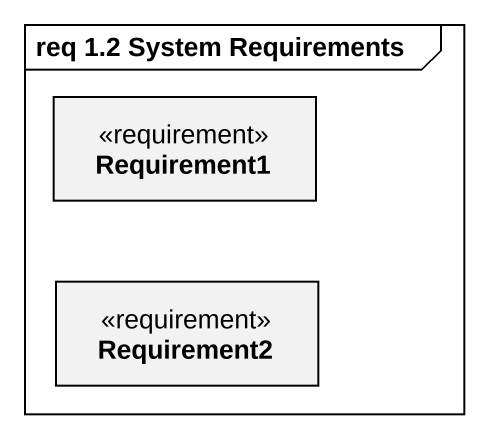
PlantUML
@startuml
mainframe req 1.2 System Requirements
hide circle
hide empty members
class Requirement1 <<requirement>>
class Requirement2 <<requirement>>
@enduml
